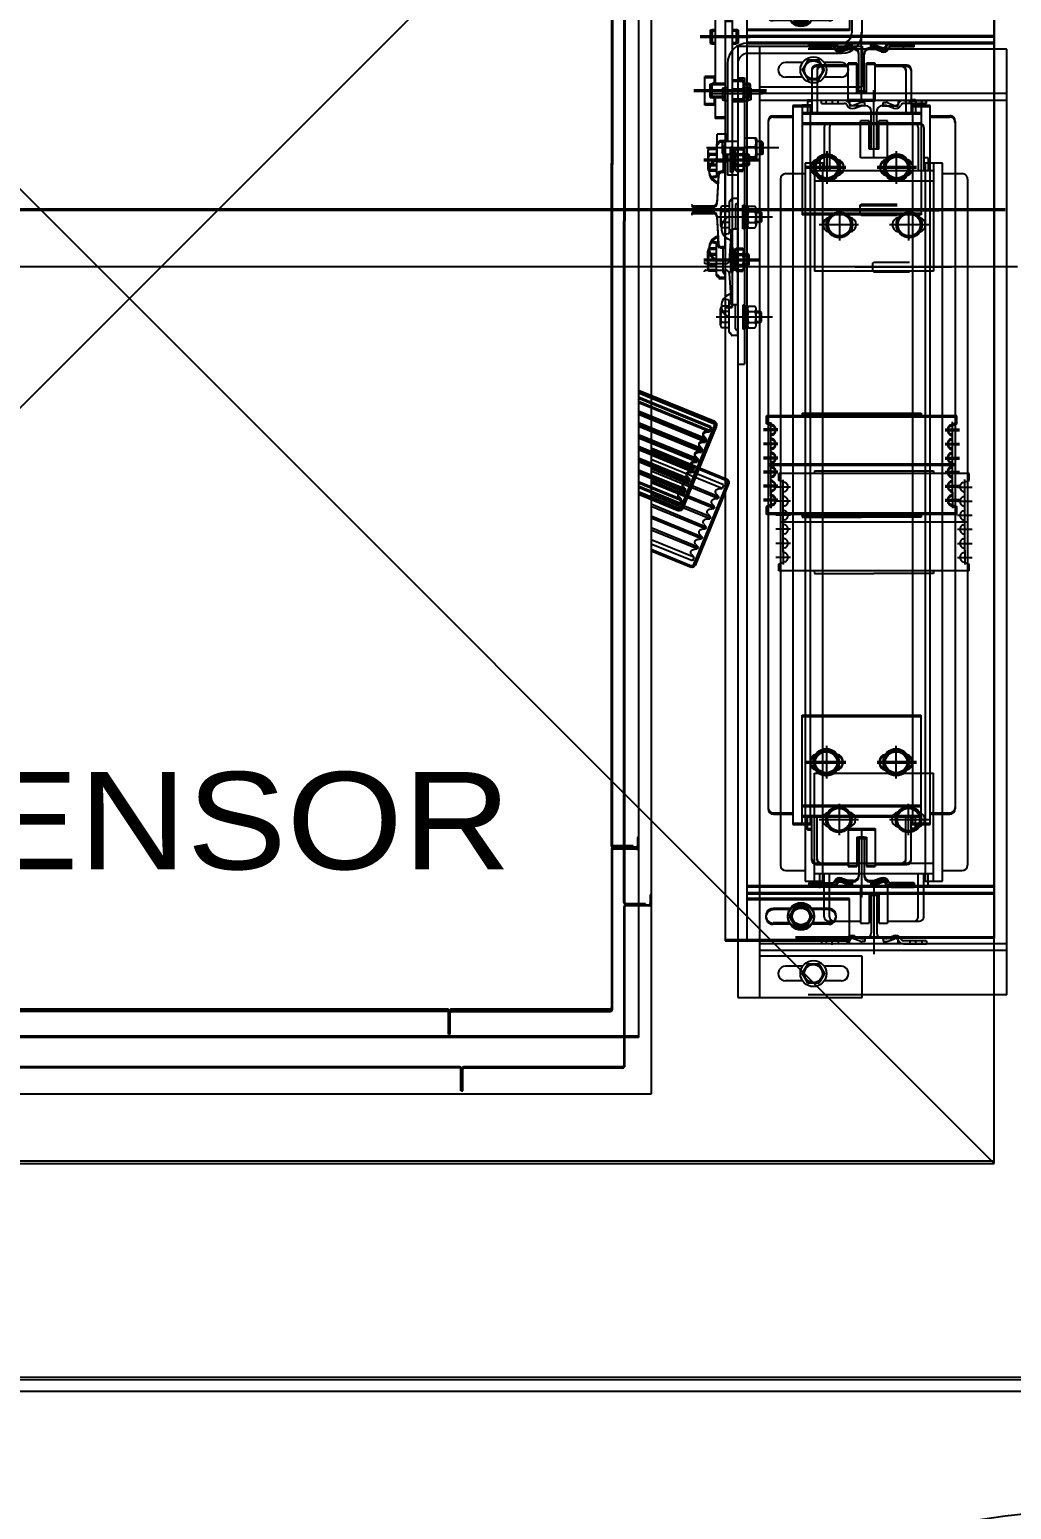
# Model space of a CAD drawing. Header units: metres. Extents: x 219 to 707, y -561 to -17.
# Drawn here: x 358.704 to 359.612, y -232.784 to -231.415 of the extents above; entities that cross this region are included whole.
import ezdxf

# ---------------------------------------------------------------- set-up
doc = ezdxf.new("R2010")
doc.units = ezdxf.units.M
doc.linetypes.add('HIDDEN', pattern=[0.375, 0.25, -0.125])
doc.linetypes.add('TRAZO_HUECO', pattern=[0.75, 0.5, -0.25])
for name, color, linetype in [('1', 1, 'Continuous'), ('A-Aberturas', 2, 'Continuous'), ('A-ASCENSORES', 1, 'Continuous'), ('A-Proyección', 1, 'HIDDEN'), ('A-Revoques', 1, 'Continuous'), ('A-Texto', 3, 'Continuous'), ('Dr Ejes en bloque', 4, 'Continuous'), ('DR SOLAPE PILARES', 7, 'Continuous')]:
    doc.layers.add(name, color=color, linetype=linetype)
doc.styles.add('1-50', font='arial.ttf', dxfattribs={"width": 1.1, "height": 0.075})

# ---------------------------------------------------------------- blocks, each defined once
blk = doc.blocks.new('ASCENSOR PT')
for p, q in [((0.339, 0.5825), (0.339, 1.8975)), ((0.339, 1.8975), (1.3251, 1.8975)), ((0.5131, 1.8945), (0.5131, 1.8743)), ((0.514, 1.8945), (0.5131, 1.8945)), ((0.514, 1.8743), (0.514, 1.8945)), ((0.514, 1.8743), (0.514, 1.8945)), ((0.514, 1.8945), (0.5149, 1.8945)), ((0.5149, 1.8945), (0.5149, 1.8743)), ((0.3631, 1.8713), (0.3631, 1.7243)), ((0.364, 1.7243), (0.364, 1.8713)), ((0.5122, 1.8734), (0.3653, 1.8734)), ((0.3653, 1.8725), (0.5122, 1.8725)), ((0.5158, 1.8734), (1.1483, 1.8734)), ((0.5158, 1.8725), (1.1483, 1.8725)), ((0.2588, 1.8082), (0.1438, 1.8082)), ((0.1438, 1.8082), (0.1438, 1.7701)), ((0.2388, 0.9282), (0.2388, 1.8082)), ((0.2588, 0.9282), (0.2588, 1.8082)), ((0.0098, 1.8058), (0.1938, 1.8058)), ((0.0098, 1.8058), (0.0098, 0.9312)), ((0.1631, 1.7928), (0.1788, 1.7928)), ((0.1988, 1.7928), (0.2146, 1.7928)), ((0.1328, 1.7585), (0.1328, 1.7681)), ((0.1438, 1.7701), (0.2388, 1.7701)), ((0.1631, 1.7793), (0.1788, 1.7793)), ((0.1988, 1.7793), (0.2146, 1.7793)), ((0.0098, 1.7649), (0.2388, 1.7649)), ((0.0098, 1.7585), (0.2388, 1.7585)), ((0.0842, 1.7558), (0.0842, 1.7585)), ((0.1054, 1.7585), (0.0842, 1.7585)), ((0.0842, 1.7558), (0.1054, 1.7558)), ((0.0887, 1.7558), (0.0887, 1.7585)), ((0.0942, 1.7594), (0.0942, 1.755)), ((0.0997, 1.7558), (0.0997, 1.7585)), ((0.1078, 1.7544), (0.1081, 1.7538)), ((0.1105, 1.7552), (0.1101, 1.7558)), ((0.1103, 1.7585), (0.1103, 1.7545)), ((0.1103, 1.7585), (0.1553, 1.7585)), ((0.1253, 1.7535), (0.1113, 1.7535)), ((0.12, 1.7562), (0.1138, 1.7539)), ((0.1148, 1.7514), (0.1209, 1.7536)), ((0.1242, 1.7565), (0.1219, 1.7565)), ((0.1219, 1.7538), (0.1242, 1.7538)), ((0.1242, 1.7538), (0.1242, 1.7565)), ((0.1328, 1.7065), (0.1328, 1.7642)), ((0.1403, 1.7535), (0.1543, 1.7535)), ((0.1414, 1.7538), (0.1414, 1.7565)), ((0.1414, 1.7565), (0.1438, 1.7565)), ((0.1438, 1.7538), (0.1414, 1.7538)), ((0.1509, 1.7514), (0.1447, 1.7536)), ((0.1457, 1.7562), (0.1518, 1.7539)), ((0.1551, 1.7552), (0.1555, 1.7558)), ((0.1553, 1.7585), (0.1553, 1.7545)), ((0.1579, 1.7544), (0.1575, 1.7538)), ((0.1603, 1.7585), (0.1814, 1.7585)), ((0.1814, 1.7558), (0.1603, 1.7558)), ((0.1659, 1.7558), (0.1659, 1.7585)), ((0.1714, 1.7594), (0.1714, 1.755)), ((0.1769, 1.7558), (0.1769, 1.7585)), ((0.1814, 1.7558), (0.1814, 1.7585)), ((0.1203, 1.7055), (0.1203, 1.7395)), ((0.1283, 1.7395), (0.1203, 1.7395)), ((0.1283, 1.7135), (0.1283, 1.7395)), ((0.1303, 1.7135), (0.1303, 1.7485)), ((0.1353, 1.7135), (0.1353, 1.7485)), ((0.1453, 1.7395), (0.1373, 1.7395)), ((0.1373, 1.7135), (0.1373, 1.7395)), ((0.1453, 1.7055), (0.1453, 1.7395)), ((0.0868, 1.7335), (0.0868, 1.6935)), ((0.1203, 1.7375), (0.0908, 1.7375)), ((0.0918, 1.7335), (0.0918, 1.6935)), ((0.1748, 1.7375), (0.1453, 1.7375)), ((0.1738, 1.7335), (0.1738, 1.6935)), ((0.1788, 1.7335), (0.1788, 1.6935)), ((0.1373, 1.7135), (0.1283, 1.7135)), ((0.1303, 1.7135), (0.1353, 1.7135)), ((0.339, 1.7216), (0.339, 1.7134)), ((0.339, 1.7134), (0.3399, 1.7134)), ((0.3399, 1.7134), (0.3399, 1.7216)), ((0.3408, 1.7234), (0.3622, 1.7234)), ((0.3622, 1.7225), (0.3408, 1.7225)), ((0.3622, 1.7225), (0.344, 1.7225)), ((0.344, 1.7225), (0.344, 1.7216)), ((0.344, 1.7216), (0.3622, 1.7216)), ((0.3631, 1.7207), (0.3631, 1.405)), ((0.364, 1.7207), (0.364, 1.405)), ((0.0693, 1.7005), (0.0693, 1.0366)), ((0.0853, 1.7005), (0.0693, 1.7005)), ((0.0778, 1.7005), (0.0778, 1.6006)), ((0.0868, 1.7005), (0.0778, 1.7005)), ((0.0828, 1.7055), (0.0828, 1.6935)), ((0.0828, 1.7055), (0.0868, 1.7055)), ((0.0853, 1.7005), (0.0853, 1.0366)), ((0.1453, 1.7055), (0.1203, 1.7055)), ((0.1283, 1.7055), (0.1203, 1.7055)), ((0.1828, 1.7055), (0.1788, 1.7055)), ((0.1878, 1.7005), (0.1788, 1.7005)), ((0.1963, 1.7005), (0.1803, 1.7005)), ((0.1803, 1.0366), (0.1803, 1.7005)), ((0.1828, 1.7055), (0.1828, 1.6935)), ((0.1878, 1.7005), (0.1878, 1.6006)), ((0.1963, 1.0366), (0.1963, 1.7005)), ((0.0463, 1.0512), (0.0463, 1.6859)), ((0.0693, 1.6909), (0.0513, 1.6909)), ((0.1878, 1.6935), (0.0778, 1.6935)), ((0.1878, 1.684), (0.0778, 1.684)), ((0.2143, 1.6909), (0.1963, 1.6909)), ((0.2193, 1.0512), (0.2193, 1.6859)), ((0.1008, 1.658), (0.1008, 1.6291)), ((0.1648, 1.658), (0.1648, 1.6291)), ((0.1184, 1.6436), (0.082, 1.6436)), ((0.0904, 1.6495), (0.1008, 1.6555)), ((0.0904, 1.6376), (0.0904, 1.6495)), ((0.1008, 1.6555), (0.1112, 1.6495)), ((0.1112, 1.6495), (0.1112, 1.6376)), ((0.1836, 1.6436), (0.1472, 1.6436)), ((0.1551, 1.6495), (0.1654, 1.6555)), ((0.1551, 1.6376), (0.1551, 1.6495)), ((0.1654, 1.6555), (0.1758, 1.6495)), ((0.1758, 1.6495), (0.1758, 1.6376)), ((0.1008, 1.6316), (0.0904, 1.6376)), ((0.1112, 1.6376), (0.1008, 1.6316)), ((0.1654, 1.6316), (0.1551, 1.6376)), ((0.1758, 1.6376), (0.1654, 1.6316)), ((0.1878, 1.6006), (0.0778, 1.6006)), ((0.0448, 1.4137), (0.2208, 1.4137)), ((0.0448, 1.4137), (0.0448, 1.4075)), ((0.0777, 1.4137), (0.0778, 1.4162)), ((0.0778, 1.4162), (0.1328, 1.4162)), ((0.1878, 1.4162), (0.1328, 1.4162)), ((0.188, 1.4137), (0.1878, 1.4162)), ((0.2208, 1.4137), (0.2208, 1.4075)), ((0.0556, 1.4012), (0.0421, 1.4012)), ((0.0504, 1.4054), (0.0448, 1.4075)), ((0.0488, 1.3944), (0.0488, 1.4079)), ((0.0504, 1.397), (0.0488, 1.3964)), ((0.0488, 1.3964), (0.0488, 1.393)), ((0.2101, 1.4012), (0.2236, 1.4012)), ((0.2153, 1.4054), (0.2208, 1.4075)), ((0.2153, 1.397), (0.2168, 1.3964)), ((0.2168, 1.3944), (0.2168, 1.4079)), ((0.2168, 1.3964), (0.2168, 1.393)), ((0.2993, 1.4011), (0.3007, 1.4045)), ((0.3016, 1.3983), (0.2993, 1.4011)), ((0.2993, 1.4011), (0.339, 1.3848)), ((0.3007, 1.4045), (0.339, 1.3888)), ((0.3631, 1.405), (0.3631, 1.09)), ((0.364, 1.405), (0.364, 1.09)), ((0.0556, 1.3882), (0.0421, 1.3882)), ((0.0488, 1.395), (0.0488, 1.3815)), ((0.0504, 1.3924), (0.0488, 1.393)), ((0.0504, 1.384), (0.0488, 1.3834)), ((0.0488, 1.3834), (0.0488, 1.38)), ((0.2101, 1.3882), (0.2236, 1.3882)), ((0.2153, 1.3924), (0.2168, 1.393)), ((0.2153, 1.384), (0.2168, 1.3834)), ((0.2168, 1.395), (0.2168, 1.3815)), ((0.2168, 1.3834), (0.2168, 1.38)), ((0.2917, 1.3824), (0.2924, 1.3841)), ((0.294, 1.3796), (0.2917, 1.3824)), ((0.2917, 1.3824), (0.339, 1.363)), ((0.2959, 1.3845), (0.2924, 1.3841)), ((0.2924, 1.3841), (0.339, 1.365)), ((0.2955, 1.3917), (0.2962, 1.3934)), ((0.2978, 1.389), (0.2955, 1.3917)), ((0.2955, 1.3917), (0.339, 1.3739)), ((0.2998, 1.3938), (0.2962, 1.3934)), ((0.2962, 1.3934), (0.339, 1.3759)), ((0.0556, 1.3752), (0.0421, 1.3752)), ((0.0488, 1.382), (0.0488, 1.3685)), ((0.0504, 1.3794), (0.0488, 1.38)), ((0.0504, 1.3794), (0.0488, 1.38)), ((0.0504, 1.371), (0.0488, 1.3704)), ((0.0488, 1.3704), (0.0488, 1.367)), ((0.0488, 1.369), (0.0488, 1.3555)), ((0.2101, 1.3752), (0.2236, 1.3752)), ((0.2153, 1.3794), (0.2168, 1.38)), ((0.2153, 1.3794), (0.2168, 1.38)), ((0.2153, 1.371), (0.2168, 1.3704)), ((0.2168, 1.382), (0.2168, 1.3685)), ((0.2168, 1.3704), (0.2168, 1.367)), ((0.2168, 1.369), (0.2168, 1.3555)), ((0.2879, 1.3731), (0.2886, 1.3748)), ((0.2901, 1.3703), (0.2879, 1.3731)), ((0.2879, 1.3731), (0.339, 1.3521)), ((0.2921, 1.3752), (0.2886, 1.3748)), ((0.2886, 1.3748), (0.339, 1.3541)), ((0.0556, 1.3622), (0.0421, 1.3622)), ((0.0463, 1.3685), (0.2193, 1.3685)), ((0.0504, 1.3664), (0.0488, 1.367)), ((0.0504, 1.3664), (0.0488, 1.367)), ((0.0504, 1.358), (0.0488, 1.3574)), ((0.0488, 1.3574), (0.0488, 1.354)), ((0.0488, 1.356), (0.0488, 1.3425)), ((0.2101, 1.3622), (0.2236, 1.3622)), ((0.2153, 1.3664), (0.2168, 1.367)), ((0.2153, 1.3664), (0.2168, 1.367)), ((0.2153, 1.358), (0.2168, 1.3574)), ((0.2168, 1.3574), (0.2168, 1.354)), ((0.2168, 1.356), (0.2168, 1.3425)), ((0.2802, 1.3544), (0.2809, 1.3561)), ((0.2845, 1.3565), (0.2809, 1.3561)), ((0.2809, 1.3561), (0.339, 1.3323)), ((0.284, 1.3637), (0.2847, 1.3654)), ((0.2863, 1.361), (0.284, 1.3637)), ((0.284, 1.3637), (0.339, 1.3412)), ((0.2883, 1.3658), (0.2847, 1.3654)), ((0.2847, 1.3654), (0.339, 1.3432)), ((0.0556, 1.3492), (0.0421, 1.3492)), ((0.0504, 1.3534), (0.0488, 1.354)), ((0.0504, 1.3534), (0.0488, 1.354)), ((0.0504, 1.345), (0.0488, 1.3444)), ((0.0488, 1.3444), (0.0488, 1.341)), ((0.0488, 1.3427), (0.0488, 1.3292)), ((0.2101, 1.3492), (0.2236, 1.3492)), ((0.2153, 1.3534), (0.2168, 1.354)), ((0.2153, 1.3534), (0.2168, 1.354)), ((0.2153, 1.345), (0.2168, 1.3444)), ((0.2168, 1.3444), (0.2168, 1.341)), ((0.2168, 1.343), (0.2168, 1.3295)), ((0.2764, 1.3451), (0.2771, 1.3468)), ((0.2764, 1.3451), (0.339, 1.3194)), ((0.2786, 1.3423), (0.2764, 1.3451)), ((0.2806, 1.3471), (0.2771, 1.3468)), ((0.2771, 1.3468), (0.339, 1.3214)), ((0.2802, 1.3544), (0.339, 1.3303)), ((0.2825, 1.3516), (0.2802, 1.3544)), ((0.0556, 1.3362), (0.0421, 1.3362)), ((0.0504, 1.332), (0.0448, 1.33)), ((0.0448, 1.33), (0.0448, 1.3237)), ((0.0504, 1.3404), (0.0488, 1.341)), ((0.2101, 1.3362), (0.2236, 1.3362)), ((0.2153, 1.3404), (0.2168, 1.341)), ((0.2153, 1.332), (0.2208, 1.33)), ((0.2208, 1.33), (0.2208, 1.3237)), ((0.2719, 1.334), (0.2733, 1.3374)), ((0.2719, 1.334), (0.339, 1.3065)), ((0.2768, 1.3378), (0.2733, 1.3374)), ((0.2733, 1.3374), (0.339, 1.3105)), ((0.0448, 1.3237), (0.2208, 1.3237)), ((0.0778, 1.3212), (0.0777, 1.3237)), ((0.1878, 1.3212), (0.0778, 1.3212)), ((0.1878, 1.3212), (0.188, 1.3237)), ((0.2525, 0.9575), (0.2525, 1.2225)), ((0.2588, 1.2225), (0.2525, 1.2225)), ((0.2588, 0.9575), (0.2588, 1.2225)), ((0.2588, 1.1948), (0.2588, 1.1916)), ((0.2596, 1.1908), (0.2598, 1.1908)), ((0.2598, 1.1958), (0.2638, 1.1958)), ((0.2668, 1.1928), (0.2668, 1.1641)), ((0.2786, 1.1788), (0.2267, 1.1788)), ((0.2377, 1.1838), (0.2368, 1.1829)), ((0.2368, 1.1829), (0.2368, 1.1747)), ((0.2417, 1.1829), (0.2368, 1.1829)), ((0.2377, 1.1838), (0.2377, 1.1738)), ((0.2417, 1.1838), (0.2377, 1.1838)), ((0.2417, 1.1863), (0.2417, 1.1713)), ((0.2487, 1.1888), (0.2427, 1.1888)), ((0.2487, 1.1838), (0.2427, 1.1838)), ((0.2497, 1.1876), (0.2497, 1.17)), ((0.2519, 1.1876), (0.2497, 1.1876)), ((0.2497, 1.1713), (0.2497, 1.1863)), ((0.2519, 1.1798), (0.2497, 1.1808)), ((0.2519, 1.1788), (0.2497, 1.1798)), ((0.2519, 1.1898), (0.2519, 1.1678)), ((0.2541, 1.1898), (0.2519, 1.1898)), ((0.2519, 1.17), (0.2519, 1.1876)), ((0.2541, 1.1678), (0.2541, 1.1898)), ((0.2608, 1.1898), (0.2608, 1.1686)), ((0.2668, 1.1888), (0.2738, 1.1888)), ((0.2668, 1.1888), (0.2668, 1.1688)), ((0.2668, 1.1838), (0.2738, 1.1838)), ((0.2748, 1.1863), (0.2748, 1.1713)), ((0.2417, 1.1747), (0.2368, 1.1747)), ((0.2368, 1.1747), (0.2377, 1.1738)), ((0.2377, 1.1738), (0.2417, 1.1738)), ((0.2487, 1.1738), (0.2427, 1.1738)), ((0.2487, 1.1688), (0.2427, 1.1688)), ((0.2497, 1.17), (0.2519, 1.17)), ((0.2519, 1.1678), (0.2541, 1.1678)), ((0.2588, 1.1675), (0.2588, 1.0975)), ((0.2588, 1.1675), (0.262, 1.1675)), ((0.2616, 1.1676), (0.2645, 1.167)), ((0.2667, 1.1384), (0.265, 1.1647)), ((0.2653, 1.166), (0.2653, 1.1589)), ((0.2668, 1.1738), (0.2738, 1.1738)), ((0.2668, 1.1688), (0.2738, 1.1688)), ((0.2676, 1.1631), (0.272, 1.1623)), ((0.0778, 1.1365), (0.1878, 1.1365)), ((0.0778, 1.0365), (0.0778, 1.1365)), ((0.133, 1.137), (0.1, 1.137)), ((0.134, 1.136), (0.133, 1.137)), ((0.134, 1.136), (0.134, 1.129)), ((0.1878, 1.0365), (0.1878, 1.1365)), ((0.2898, 1.137), (0.2898, 1.137)), ((0.1502, 1.1325), (0.0611, 1.1325)), ((0.133, 1.128), (0.1, 1.128)), ((0.134, 1.129), (0.133, 1.128)), ((0.265, 1.1004), (0.2667, 1.1267)), ((0.2883, 1.1355), (0.2696, 1.1355)), ((0.2883, 1.1295), (0.2696, 1.1295)), ((0.2898, 1.128), (0.2898, 1.128)), ((0.0898, 1.0995), (0.1002, 1.1055)), ((0.0898, 1.0876), (0.0898, 1.0995)), ((0.1002, 1.1055), (0.1106, 1.0995)), ((0.1008, 1.0791), (0.1008, 1.108)), ((0.1106, 1.0995), (0.1106, 1.0876)), ((0.1544, 1.0995), (0.1648, 1.1055)), ((0.1544, 1.0876), (0.1544, 1.0995)), ((0.1648, 1.0791), (0.1648, 1.108)), ((0.1648, 1.1055), (0.1752, 1.0995)), ((0.1752, 1.0995), (0.1752, 1.0876)), ((0.2487, 1.0963), (0.2427, 1.0963)), ((0.2497, 1.0775), (0.2497, 1.0951)), ((0.2497, 1.0951), (0.2519, 1.0951)), ((0.2519, 1.0753), (0.2519, 1.0973)), ((0.2519, 1.0973), (0.2541, 1.0973)), ((0.2519, 1.0951), (0.2519, 1.0775)), ((0.2541, 1.0973), (0.2541, 1.0753)), ((0.2588, 1.0975), (0.262, 1.0975)), ((0.2608, 1.0753), (0.2608, 1.0965)), ((0.2616, 1.0975), (0.2645, 1.0981)), ((0.2653, 1.0991), (0.2653, 1.1062)), ((0.2668, 1.0723), (0.2668, 1.101)), ((0.2668, 1.0763), (0.2668, 1.0963)), ((0.2668, 1.0963), (0.2738, 1.0963)), ((0.2676, 1.102), (0.272, 1.1028)), ((0.082, 1.0935), (0.1184, 1.0935)), ((0.1002, 1.0816), (0.0898, 1.0876)), ((0.1106, 1.0876), (0.1002, 1.0816)), ((0.1472, 1.0935), (0.1836, 1.0935)), ((0.1648, 1.0816), (0.1544, 1.0876)), ((0.1752, 1.0876), (0.1648, 1.0816)), ((0.2786, 1.0863), (0.2267, 1.0863)), ((0.2368, 1.0904), (0.2377, 1.0913)), ((0.2368, 1.0822), (0.2368, 1.0904)), ((0.2417, 1.0904), (0.2368, 1.0904)), ((0.2417, 1.0822), (0.2368, 1.0822)), ((0.2377, 1.0813), (0.2368, 1.0822)), ((0.2377, 1.0813), (0.2377, 1.0913)), ((0.2377, 1.0913), (0.2417, 1.0913)), ((0.2417, 1.0813), (0.2377, 1.0813)), ((0.2417, 1.0788), (0.2417, 1.0938)), ((0.2487, 1.0913), (0.2427, 1.0913)), ((0.2487, 1.0813), (0.2427, 1.0813)), ((0.2497, 1.0938), (0.2497, 1.0788)), ((0.2519, 1.0863), (0.2497, 1.0853)), ((0.2519, 1.0853), (0.2497, 1.0843)), ((0.2668, 1.0913), (0.2738, 1.0913)), ((0.2668, 1.0813), (0.2738, 1.0813)), ((0.2748, 1.0788), (0.2748, 1.0938)), ((0.3631, 0.7743), (0.3631, 1.09)), ((0.364, 0.7743), (0.364, 1.09)), ((0.2487, 1.0763), (0.2427, 1.0763)), ((0.2519, 1.0775), (0.2497, 1.0775)), ((0.2541, 1.0753), (0.2519, 1.0753)), ((0.2588, 1.0703), (0.2588, 1.0735)), ((0.2596, 1.0743), (0.2598, 1.0743)), ((0.2598, 1.0693), (0.2638, 1.0693)), ((0.2668, 1.0763), (0.2738, 1.0763)), ((0.0693, 1.0462), (0.0513, 1.0462)), ((0.0778, 1.0531), (0.1878, 1.0531)), ((0.0778, 1.0435), (0.1878, 1.0435)), ((0.0828, 1.0315), (0.0828, 1.0435)), ((0.0868, 1.0035), (0.0868, 1.0435)), ((0.0918, 1.0035), (0.0918, 1.0435)), ((0.1738, 1.0035), (0.1738, 1.0435)), ((0.1788, 1.0035), (0.1788, 1.0435)), ((0.1828, 1.0315), (0.1828, 1.0435)), ((0.2143, 1.0462), (0.1963, 1.0462)), ((0.2588, 0.9445), (0.2588, 1.0475)), ((0.2588, 1.0475), (0.2683, 1.0475)), ((0.2683, 1.0285), (0.2683, 1.0475)), ((0.0693, 1.0366), (0.0853, 1.0366)), ((0.0778, 1.0365), (0.0868, 1.0365)), ((0.0828, 1.0315), (0.0868, 1.0315)), ((0.1203, 1.0315), (0.1453, 1.0315)), ((0.1203, 1.0315), (0.1203, 0.9975)), ((0.1328, 1.0306), (0.1328, 0.9729)), ((0.1373, 1.0315), (0.1453, 1.0315)), ((0.1453, 1.0315), (0.1453, 0.9975)), ((0.1788, 1.0365), (0.1878, 1.0365)), ((0.1828, 1.0315), (0.1788, 1.0315)), ((0.1803, 1.0366), (0.1963, 1.0366)), ((0.2354, 1.0275), (0.2365, 1.0285)), ((0.2354, 1.0275), (0.2354, 1.0176)), ((0.2365, 1.0285), (0.2365, 1.0165)), ((0.2365, 1.0285), (0.2414, 1.0285)), ((0.2414, 1.0308), (0.2419, 1.0316)), ((0.2414, 1.0142), (0.2414, 1.0308)), ((0.2426, 1.032), (0.2522, 1.032)), ((0.2426, 1.031), (0.2522, 1.031)), ((0.2588, 1.0285), (0.2708, 1.0285)), ((0.2688, 1.0352), (0.2688, 1.0285)), ((0.2688, 1.0352), (0.2778, 1.0352)), ((0.2708, 1.0285), (0.2708, 1.0165)), ((0.2728, 1.028), (0.2708, 1.0285)), ((0.2728, 1.028), (0.2728, 1.0278)), ((0.2728, 1.0272), (0.2728, 1.0278)), ((0.2728, 1.0272), (0.2728, 1.0171)), ((0.2778, 1.0352), (0.2778, 1.0098)), ((0.1283, 1.0235), (0.1283, 0.9975)), ((0.1283, 1.0235), (0.1373, 1.0235)), ((0.1303, 1.0235), (0.1353, 1.0235)), ((0.1303, 1.0235), (0.1303, 0.9885)), ((0.1353, 1.0235), (0.1353, 0.9885)), ((0.1373, 1.0235), (0.1373, 0.9975)), ((0.2208, 1.0225), (0.2878, 1.0225)), ((0.2354, 1.0176), (0.2365, 1.0165)), ((0.2365, 1.0165), (0.2414, 1.0165)), ((0.2414, 1.0142), (0.2419, 1.0135)), ((0.2426, 1.0216), (0.2525, 1.0216)), ((0.2522, 1.0131), (0.2426, 1.0131)), ((0.2588, 1.0165), (0.2708, 1.0165)), ((0.2683, 0.9445), (0.2683, 1.0165)), ((0.2688, 1.0165), (0.2688, 1.0098)), ((0.2728, 1.0171), (0.2708, 1.0165)), ((0.0908, 0.9995), (0.1203, 0.9995)), ((0.1453, 0.9995), (0.1748, 0.9995)), ((0.2688, 1.0098), (0.2778, 1.0098)), ((0.1148, 0.9857), (0.1209, 0.9835)), ((0.1203, 0.9975), (0.1283, 0.9975)), ((0.1373, 0.9975), (0.1453, 0.9975)), ((0.1509, 0.9857), (0.1447, 0.9835)), ((0.0098, 0.9785), (0.2388, 0.9785)), ((0.0098, 0.9722), (0.2388, 0.9722)), ((0.0842, 0.9813), (0.1054, 0.9813)), ((0.0842, 0.9813), (0.0842, 0.9785)), ((0.1054, 0.9785), (0.0842, 0.9785)), ((0.0887, 0.9813), (0.0887, 0.9785)), ((0.0942, 0.9777), (0.0942, 0.9821)), ((0.0997, 0.9813), (0.0997, 0.9785)), ((0.1078, 0.9827), (0.1081, 0.9833)), ((0.1105, 0.9819), (0.1101, 0.9813)), ((0.1103, 0.9785), (0.1103, 0.9825)), ((0.1103, 0.9785), (0.1553, 0.9785)), ((0.1253, 0.9835), (0.1113, 0.9835)), ((0.12, 0.9809), (0.1138, 0.9832)), ((0.1219, 0.9833), (0.1242, 0.9833)), ((0.1242, 0.9805), (0.1219, 0.9805)), ((0.1242, 0.9833), (0.1242, 0.9805)), ((0.1328, 0.9785), (0.1328, 0.969)), ((0.1403, 0.9835), (0.1543, 0.9835)), ((0.1414, 0.9833), (0.1414, 0.9805)), ((0.1438, 0.9833), (0.1414, 0.9833)), ((0.1414, 0.9805), (0.1438, 0.9805)), ((0.1457, 0.9809), (0.1518, 0.9832)), ((0.1551, 0.9819), (0.1555, 0.9813)), ((0.1553, 0.9785), (0.1553, 0.9825)), ((0.1579, 0.9827), (0.1575, 0.9833)), ((0.1814, 0.9813), (0.1603, 0.9813)), ((0.1603, 0.9785), (0.1814, 0.9785)), ((0.1659, 0.9813), (0.1659, 0.9785)), ((0.1714, 0.9777), (0.1714, 0.9821)), ((0.1769, 0.9813), (0.1769, 0.9785)), ((0.1814, 0.9813), (0.1814, 0.9785)), ((0.2358, 0.9725), (0.2821, 0.9725)), ((0.2468, 0.978), (0.2488, 0.9785)), ((0.2468, 0.9671), (0.2468, 0.978)), ((0.2488, 0.9665), (0.2488, 0.9785)), ((0.2525, 0.9785), (0.2488, 0.9785)), ((0.2708, 0.9785), (0.2683, 0.9785)), ((0.2708, 0.9665), (0.2708, 0.9785)), ((0.2728, 0.978), (0.2708, 0.9785)), ((0.2728, 0.9671), (0.2728, 0.978)), ((0.1438, 0.9282), (0.1438, 0.9663)), ((0.1438, 0.9663), (0.2388, 0.9663)), ((0.2468, 0.9671), (0.2488, 0.9665)), ((0.2525, 0.9665), (0.2488, 0.9665)), ((0.2708, 0.9665), (0.2683, 0.9665)), ((0.2728, 0.9671), (0.2708, 0.9665)), ((0.1631, 0.957), (0.1788, 0.957)), ((0.1988, 0.957), (0.2146, 0.957)), ((0.2588, 0.9575), (0.2525, 0.9575)), ((0.0098, 0.9312), (0.1938, 0.9312)), ((0.1628, 0.935), (0.2493, 0.935)), ((0.1631, 0.9435), (0.1788, 0.9435)), ((0.1988, 0.9435), (0.2146, 0.9435)), ((0.2588, 0.9282), (0.1438, 0.9282)), ((0.2493, 0.9255), (0.1628, 0.9255)), ((0.1438, 0.916), (0.1438, 0.9)), ((0.1533, 0.8998), (0.1533, 0.916))]:
    blk.add_line(p, q)
at = {"ltscale": 10}
for p, q in [((0.339, 1.3951), (0.3019, 1.4103)), ((0.2671, 1.3326), (0.2983, 1.4088)), ((0.2996, 1.4083), (0.2684, 1.3321)), ((0.339, 1.3936), (0.3014, 1.409)), ((0.2686, 1.329), (0.339, 1.3002)), ((0.2692, 1.3303), (0.339, 1.3017))]:
    blk.add_line(p, q, dxfattribs=at)
for centre, radius, start, end in [((0.1054, 1.753), 0.0055, 30, 90), ((0.1054, 1.753), 0.00275, 30, 90), ((0.1129, 1.7565), 0.0055, 210, 290.2339), ((0.1113, 1.7545), 0.001, 180, 270), ((0.1129, 1.7565), 0.00275, 210, 290.2339), ((0.1219, 1.751), 0.0055, 90, 110.2339), ((0.1219, 1.751), 0.00275, 90, 110.2339), ((0.1253, 1.7485), 0.005, 0, 90), ((0.1403, 1.7485), 0.005, 90, 180), ((0.1438, 1.751), 0.0055, 69.7661, 90), ((0.1438, 1.751), 0.00275, 69.7661, 90), ((0.1528, 1.7565), 0.0055, 249.7661, 330), ((0.1528, 1.7565), 0.00275, 249.7661, 330), ((0.1543, 1.7545), 0.001, 270, 0), ((0.1603, 1.753), 0.0055, 90, 150), ((0.1603, 1.753), 0.00275, 90, 150), ((0.1129, 0.9806), 0.0055, 69.7661, 150), ((0.1253, 0.9885), 0.005, 270, 0), ((0.1403, 0.9885), 0.005, 180, 270), ((0.1528, 0.9806), 0.0055, 30, 110.2339), ((0.1054, 0.984), 0.00275, 270, 330), ((0.1054, 0.984), 0.0055, 270, 330), ((0.1113, 0.9825), 0.001, 90, 180), ((0.1129, 0.9806), 0.00275, 69.7661, 150), ((0.1219, 0.986), 0.0055, 249.7661, 270), ((0.1219, 0.986), 0.00275, 249.7661, 270), ((0.1438, 0.986), 0.00275, 270, 290.2339), ((0.1438, 0.986), 0.0055, 270, 290.2339), ((0.1528, 0.9806), 0.00275, 30, 110.2339), ((0.1543, 0.9825), 0.001, 0, 90), ((0.1603, 0.984), 0.0055, 210, 270), ((0.1603, 0.984), 0.00275, 210, 270)]:
    blk.add_arc(centre, radius, start, end)
for centre, major_axis, start_param, end_param in [((0.3653, 1.8713), (0.00153, 0.00153), 0.785398, 2.356194), ((0.3653, 1.8713), (-0.000898, 0.000898), -0.785398, 0.785398), ((0.5122, 1.8743), (0.00127, 0.00127), 3.926991, 5.497787), ((0.5122, 1.8743), (0.000636, 0.000636), 3.926991, 5.497787), ((0.5158, 1.8743), (-0.00127, 0.00127), 0.785398, 2.356194), ((0.5158, 1.8743), (-0.000636, 0.000636), 0.785398, 2.356194), ((0.1888, 1.7861), (0.00853, 0.00853), 5.497787, 11.780972), ((0.1888, 1.7861), (-0.00587, 0.00587), 3.926991, 10.210176), ((0.1631, 1.7861), (0.00477, 0.00477), 0.785398, 3.926991), ((0.2146, 1.7861), (-0.00477, 0.00477), 2.356194, 5.497787), ((0.0908, 1.7335), (-0.00283, 0.00283), -0.785398, 0.785398), ((0.0958, 1.7335), (-0.00283, 0.00283), -0.785398, 0.785398), ((0.1698, 1.7335), (0.00283, 0.00283), 5.497787, 7.068583), ((0.1748, 1.7335), (0.00283, 0.00283), 5.497787, 7.068583), ((0.1748, 1.7335), (0.00283, 0.00283), 5.497787, 7.068583), ((0.3408, 1.7216), (-0.00127, 0.00127), -0.785398, 0.785398), ((0.3408, 1.7216), (-0.000636, 0.000636), -0.785398, 0.785398), ((0.3622, 1.7243), (-0.00127, 0.00127), 2.356194, 3.926991), ((0.3622, 1.7243), (-0.000636, 0.000636), 2.356194, 3.926991), ((0.3622, 1.7207), (-0.00127, 0.00127), 3.926991, 5.497787), ((0.3622, 1.7207), (0.000636, 0.000636), 5.497787, 7.068583), ((0.0513, 1.6859), (-0.00354, 0.00354), -0.785398, 0.785398), ((0.2143, 1.6859), (0.00354, 0.00354), 5.497787, 7.068583), ((0.0926, 1.6436), (-0.00477, 0.00477), -0.512351, 2.083147), ((0.1008, 1.6436), (-0.00848, 0.00848), -0.785398, 5.497787), ((0.1008, 1.6436), (0.00734, 0.00734), 0.785398, 7.068583), ((0.1097, 1.6436), (0.00477, 0.00477), 4.084118, 6.911456), ((0.1566, 1.6436), (0.00477, 0.00477), 0.951413, 3.760976), ((0.1654, 1.6436), (-0.00848, 0.00848), -0.785398, 5.497787), ((0.1654, 1.6436), (-0.00734, 0.00734), -0.785398, 5.497787), ((0.1737, 1.6436), (-0.00477, 0.00477), 2.619386, 5.234596), ((0.0488, 1.4012), (0.00318, 0.00318), 4.275186, 6.720388), ((0.2168, 1.4012), (0.00318, 0.00318), 1.133594, 3.578795), ((0.0488, 1.3882), (0.00318, 0.00318), 4.275186, 6.720388), ((0.2168, 1.3882), (-0.00318, 0.00318), -0.437203, 2.007999), ((0.0488, 1.3752), (0.00318, 0.00318), 4.275186, 6.720388), ((0.2168, 1.3752), (-0.00318, 0.00318), -0.437203, 2.007999), ((0.0488, 1.3622), (-0.00318, 0.00318), 2.70439, 5.149592), ((0.2168, 1.3622), (0.00318, 0.00318), 1.133594, 3.578795), ((0.0488, 1.3492), (0.00318, 0.00318), 4.275186, 6.720388), ((0.2168, 1.3492), (-0.00318, 0.00318), -0.437203, 2.007999), ((0.0488, 1.3362), (-0.00318, 0.00318), 2.70439, 5.149592), ((0.2168, 1.3362), (0.00318, 0.00318), 1.133594, 3.578795), ((0.2598, 1.1948), (0.000707, 0.000707), 0.785398, 2.356194), ((0.2596, 1.1916), (0.000566, 0.000566), 2.356194, 3.926991), ((0.2598, 1.1898), (0.000707, 0.000707), 5.497787, 7.068583), ((0.2638, 1.1948), (-0.000707, 0.000707), 3.926991, 5.497787), ((0.2658, 1.1948), (-0.000707, 0.000707), 0.785398, 2.356194), ((0.2658, 1.1928), (-0.000707, 0.000707), 3.926991, 5.497787), ((0.2453, 1.1863), (-0.00256, 0.00256), 0.024385, 1.546411), ((0.2547, 1.1788), (0.00919, 0.00919), 1.961403, 2.750986), ((0.246, 1.1863), (-0.00256, 0.00256), 3.165978, 4.688004), ((0.2367, 1.1788), (-0.00919, 0.00919), 3.5322, 4.321782), ((0.2678, 1.1796), (-0.000707, 0.000707), 0.785398, 2.1349), ((0.2625, 1.1685), (0.00803, 0.00803), 5.523076, 6.60202), ((0.2712, 1.1863), (-0.00256, 0.00256), 3.165978, 4.688004), ((0.2618, 1.1788), (-0.00919, 0.00919), 3.5322, 4.321782), ((0.2453, 1.1713), (-0.00256, 0.00256), 0.024385, 1.546411), ((0.246, 1.1713), (-0.00256, 0.00256), 3.165978, 4.688004), ((0.2618, 1.1686), (-0.000707, 0.000707), 0.785398, 2.137526), ((0.262, 1.1645), (-0.00212, 0.00212), 3.98941, 5.497787), ((0.2643, 1.166), (0.000707, 0.000707), 5.497787, 6.849915), ((0.2625, 1.1685), (-0.00803, 0.00803), 2.710141, 3.952279), ((0.2678, 1.1641), (-0.000707, 0.000707), 0.785398, 2.173395), ((0.2712, 1.1713), (-0.00256, 0.00256), 3.165978, 4.688004), ((0.2663, 1.1589), (-0.000707, 0.000707), 0.785398, 2.464872), ((0.2696, 1.1385), (0.00212, 0.00212), 2.418613, 3.926991), ((0.2883, 1.137), (-0.00106, 0.00106), 2.356194, 3.926991), ((0.2696, 1.1265), (-0.00212, 0.00212), -0.785398, 0.722979), ((0.2883, 1.128), (0.00106, 0.00106), 5.497787, 7.068583), ((0.0919, 1.0935), (-0.00477, 0.00477), -0.522207, 2.093003), ((0.1002, 1.0935), (-0.00848, 0.00848), 2.35619449019234, 8.639379797371927), ((0.1002, 1.0935), (0.00734, 0.00734), 3.926991, 10.210176), ((0.1091, 1.0935), (0.00477, 0.00477), 4.093006, 6.902569), ((0.1559, 1.0935), (0.00477, 0.00477), 0.942526, 3.769863), ((0.1648, 1.0935), (-0.00848, 0.00848), 2.35619449019234, 8.639379797371927), ((0.1648, 1.0935), (0.00734, 0.00734), 3.926991, 10.210176), ((0.1731, 1.0935), (-0.00477, 0.00477), 2.629242, 5.22474), ((0.2453, 1.0938), (0.00256, 0.00256), 1.595182, 3.117207), ((0.246, 1.0938), (-0.00256, 0.00256), 3.165978, 4.688004), ((0.2618, 1.0965), (0.000707, 0.000707), 1.004067, 2.356194), ((0.262, 1.1005), (0.00212, 0.00212), 3.926991, 5.435368), ((0.2643, 1.0991), (-0.000707, 0.000707), 2.574863, 3.926991), ((0.2663, 1.1062), (0.000707, 0.000707), 0.676721, 2.356194), ((0.2625, 1.0966), (0.00803, 0.00803), 5.472498, 6.714637), ((0.2678, 1.101), (0.000707, 0.000707), 0.968197, 2.356194), ((0.2625, 1.0966), (-0.00803, 0.00803), 2.822758, 3.901702), ((0.2712, 1.0938), (0.00256, 0.00256), 4.736774, 6.2588), ((0.2547, 1.0863), (-0.00919, 0.00919), 0.390607, 1.180189), ((0.2453, 1.0788), (0.00256, 0.00256), 1.595182, 3.117207), ((0.2367, 1.0863), (0.00919, 0.00919), 5.102996, 5.892578), ((0.246, 1.0788), (-0.00256, 0.00256), 3.165978, 4.688004), ((0.2678, 1.0855), (0.000707, 0.000707), 1.006692, 2.356194), ((0.2618, 1.0863), (0.00919, 0.00919), 5.102996, 5.892578), ((0.2712, 1.0788), (0.00256, 0.00256), 4.736774, 6.2588), ((0.2596, 1.0735), (-0.000566, 0.000566), -0.785398, 0.785398), ((0.2598, 1.0703), (0.000707, 0.000707), 2.356194, 3.926991), ((0.2598, 1.0753), (0.000707, 0.000707), 3.926991, 5.497787), ((0.2638, 1.0703), (-0.000707, 0.000707), 2.356194, 3.926991), ((0.2658, 1.0703), (0.000707, 0.000707), 0.785398, 2.356194), ((0.2658, 1.0723), (-0.000707, 0.000707), 2.356194, 3.926991), ((0.0513, 1.0512), (0.00354, 0.00354), 2.356194, 3.926991), ((0.2143, 1.0512), (0.00354, 0.00354), 3.926991, 5.497787), ((0.0908, 1.0035), (-0.00283, 0.00283), 0.785398, 2.356194), ((0.0908, 1.0035), (-0.00283, 0.00283), 0.785398, 2.356194), ((0.0958, 1.0035), (-0.00283, 0.00283), 0.785398, 2.356194), ((0.1698, 1.0035), (0.00283, 0.00283), 3.926991, 5.497787), ((0.1748, 1.0035), (0.00283, 0.00283), 3.926991, 5.497787), ((0.1888, 0.9503), (0.00853, 0.00853), 5.497787, 11.780972), ((0.1888, 0.9503), (-0.00587, 0.00587), 3.926991, 10.210176), ((0.1631, 0.9503), (0.00477, 0.00477), 0.785398, 3.926991), ((0.2146, 0.9503), (-0.00477, 0.00477), 2.356194, 5.497787), ((0.2493, 0.9445), (0.0134, 0.0134), 3.926991, 5.497787), ((0.2493, 0.9445), (-0.00672, 0.00672), 2.356194, 3.926991), ((0.1628, 0.916), (0.0134, 0.0134), 0.785398, 2.356194), ((0.1628, 0.916), (-0.00672, 0.00672), -0.785398, 0.785398)]:
    blk.add_ellipse(centre, major_axis=major_axis, ratio=1, start_param=start_param, end_param=end_param)
at = {"ltscale": 10, "extrusion": (0, 0, -1)}
for centre, major_axis, start_param, end_param in [((0.3009, 1.4077), (0.00195, 0.00195), 4.315846, 5.886643), ((0.3009, 1.4077), (-0.000973, 0.000973), 5.886643, 7.457439), ((0.2697, 1.3316), (-0.00195, 0.00195), 4.315846, 5.886643), ((0.2697, 1.3316), (-0.000973, 0.000973), 4.315846, 5.886643)]:
    blk.add_ellipse(centre, major_axis=major_axis, ratio=1, start_param=start_param, end_param=end_param, dxfattribs=at)
at = {"extrusion": (0, 0, -1)}
for centre, major_axis, start_param, end_param in [((0.2995, 1.3966), (-0.00195, 0.00195), 1.671761, 3.818328), ((0.2956, 1.3872), (0.00195, 0.00195), 0.100965, 2.247532), ((0.288, 1.3685), (0.00195, 0.00195), 0.100965, 2.247532), ((0.2918, 1.3779), (-0.00195, 0.00195), 1.671761, 3.818328), ((0.2842, 1.3592), (0.00195, 0.00195), 0.100965, 2.247532), ((0.2765, 1.3405), (-0.00195, 0.00195), 1.671761, 3.818328), ((0.2803, 1.3499), (-0.00195, 0.00195), 1.671761, 3.818328)]:
    blk.add_ellipse(centre, major_axis=major_axis, ratio=1, start_param=start_param, end_param=end_param, dxfattribs=at)
for points, weights in [([(0.1784, 1.7861), (0.181, 1.7906), (0.1836, 1.7951)], [1, 1.15470053838, 1]), ([(0.1836, 1.7951), (0.1889, 1.7951), (0.1941, 1.7951)], [1, 1.15470053838, 1]), ([(0.1941, 1.7951), (0.1967, 1.7905), (0.1993, 1.786)], [1, 1.15470053838, 1]), ([(0.1836, 1.777), (0.181, 1.7816), (0.1784, 1.7861)], [1, 1.15470053838, 1]), ([(0.1993, 1.786), (0.1966, 1.7815), (0.194, 1.777)], [1, 1.15470053838, 1]), ([(0.194, 1.777), (0.1888, 1.777), (0.1836, 1.777)], [1, 1.15470053838, 1]), ([(0.2426, 1.032), (0.2411, 1.0315), (0.2426, 1.031)], [1, 1.15470053838, 1]), ([(0.2426, 1.031), (0.2411, 1.0263), (0.2426, 1.0216)], [1, 1.15470053838, 1]), ([(0.2426, 1.0216), (0.2411, 1.0173), (0.2426, 1.0131)], [1, 1.15470053838, 1]), ([(0.2426, 1.0131), (0.242, 1.0133), (0.2419, 1.0135)], [1, 1.06392725878, 1.07502090162]), ([(0.1836, 0.9593), (0.181, 0.9547), (0.1784, 0.9502)], [1, 1.15470053838, 1]), ([(0.194, 0.9593), (0.1888, 0.9593), (0.1836, 0.9593)], [1, 1.15470053838, 1]), ([(0.1993, 0.9503), (0.1966, 0.9548), (0.194, 0.9593)], [1, 1.15470053838, 1]), ([(0.1784, 0.9502), (0.181, 0.9457), (0.1836, 0.9412)], [1, 1.15470053838, 1]), ([(0.1941, 0.9412), (0.1967, 0.9458), (0.1993, 0.9503)], [1, 1.15470053838, 1]), ([(0.1836, 0.9412), (0.1889, 0.9412), (0.1941, 0.9412)], [1, 1.15470053838, 1])]:
    blk.add_rational_spline(points, weights, degree=2)
at = {"layer": 'Defpoints'}
blk.add_line((0, 1.1325), (1.61, 1.1325), dxfattribs=at)
blk = doc.blocks.new('hoja 65')
for p, q in [((1.8722, 6.9573), (1.8722, 6.9907)), ((1.9082, 6.9907), (1.8722, 6.9907)), ((1.8722, 6.9573), (1.8722, 6.9907)), ((1.9082, 6.9907), (1.8722, 6.9907)), ((1.9082, 6.9573), (1.9082, 6.9907)), ((1.9082, 6.9573), (1.9082, 6.9907)), ((1.869, 6.9476), (1.869, 6.9573)), ((1.869, 6.9573), (1.8722, 6.9573)), ((1.869, 6.9476), (1.869, 6.9573)), ((1.869, 6.9573), (1.8722, 6.9573)), ((1.9115, 6.9573), (1.9082, 6.9573)), ((1.9115, 6.9573), (1.9082, 6.9573)), ((1.9115, 6.9476), (1.9115, 6.9573)), ((1.9115, 6.9476), (1.9115, 6.9573)), ((1.8378, 6.9321), (1.8496, 6.945)), ((1.8378, 6.9321), (1.8496, 6.945)), ((1.8496, 6.945), (1.869, 6.9476)), ((1.8496, 6.945), (1.869, 6.9476)), ((1.9308, 6.945), (1.9115, 6.9476)), ((1.9308, 6.945), (1.9115, 6.9476)), ((1.9427, 6.9321), (1.9308, 6.945)), ((1.9427, 6.9321), (1.9308, 6.945)), ((1.8378, 6.8428), (1.8378, 6.9321)), ((1.8378, 6.8428), (1.8378, 6.9321)), ((1.8539, 6.9299), (1.8464, 6.9283)), ((1.8539, 6.9299), (1.8464, 6.9283)), ((1.8464, 6.9283), (1.8464, 6.8428)), ((1.8464, 6.9283), (1.8464, 6.8428)), ((1.8684, 6.9272), (1.8539, 6.9299)), ((1.8684, 6.9272), (1.8539, 6.9299)), ((1.8684, 6.9175), (1.8684, 6.9272)), ((1.8684, 6.9175), (1.8684, 6.9272)), ((1.912, 6.9272), (1.9265, 6.9299)), ((1.912, 6.9272), (1.9265, 6.9299)), ((1.912, 6.9175), (1.912, 6.9272)), ((1.912, 6.9175), (1.912, 6.9272)), ((1.9265, 6.9299), (1.9341, 6.9283)), ((1.9265, 6.9299), (1.9341, 6.9283)), ((1.9341, 6.9283), (1.9341, 6.8428)), ((1.9341, 6.9283), (1.9341, 6.8428)), ((1.9427, 6.8428), (1.9427, 6.9321)), ((1.9427, 6.8428), (1.9427, 6.9321)), ((1.8722, 6.9175), (1.8684, 6.9175)), ((1.8722, 6.9175), (1.8684, 6.9175)), ((1.8722, 6.3407), (1.8722, 6.9175)), ((1.8722, 6.3407), (1.8722, 6.9175)), ((1.9082, 6.3407), (1.9082, 6.9175)), ((1.9082, 6.9175), (1.912, 6.9175)), ((1.9082, 6.3407), (1.9082, 6.9175)), ((1.9082, 6.9175), (1.912, 6.9175)), ((1.8464, 6.8428), (1.8378, 6.8428)), ((1.8464, 6.8428), (1.8378, 6.8428)), ((1.9341, 6.8428), (1.9427, 6.8428)), ((1.9341, 6.8428), (1.9427, 6.8428)), ((1.8722, 6.3407), (1.9082, 6.3407)), ((1.8722, 6.3407), (1.9082, 6.3407))]:
    blk.add_line(p, q)
blk = doc.blocks.new('A$C9029')
at = {"transparency": 33554661}
h = blk.add_hatch(dxfattribs=at)
h.set_pattern_fill('ANSI31', color=1, scale=0.001, angle=180, style=0)
h.set_pattern_definition([(135, (3010.01075, -1180.768174), (0.0022450640303, 0.0022450640303), [])])
h.paths.add_polyline_path([(0.79, 0.01), (0.79, 0.12), (0.775, 0.12), (0.775, 0.01)])
h.paths.add_polyline_path([(0.055, 0.01), (0.055, 0.12), (0.04, 0.12), (0.04, 0.01)])
for p, q in [((0.04, 0.12), (0.02, 0.12)), ((0.79, 0.12), (0.81, 0.12)), ((0.04, 0.01), (0.02, 0.01)), ((0.79, 0.01), (0.81, 0.01))]:
    blk.add_line(p, q, dxfattribs=at)
for points in [[(0, 0.13), (0.07, 0.13), (0.07, 0.12), (0, 0.12)], [(0.83, 0.13), (0.76, 0.13), (0.76, 0.12), (0.83, 0.12)], [(0.01, 0.01), (0.08, 0.01), (0.08, 0), (0.01, 0)], [(0.82, 0.01), (0.75, 0.01), (0.75, 0), (0.82, 0)]]:
    blk.add_lwpolyline(points, close=True, dxfattribs=at)
at = {"color": 0, "linetype": 'ByBlock', "transparency": 33554661}
for points in [[(0.02, 0.12), (0.04, 0.12), (0.04, 0.01), (0.02, 0.01)], [(0.055, 0.12), (0.055, 0.01), (0.09, 0.01), (0.09, 0.084), (0.08, 0.084), (0.08, 0.12)], [(0.775, 0.12), (0.775, 0.01), (0.74, 0.01), (0.74, 0.084), (0.75, 0.084), (0.75, 0.12)], [(0.79, 0.12), (0.81, 0.12), (0.81, 0.01), (0.79, 0.01)]]:
    blk.add_lwpolyline(points, close=True, dxfattribs=at)
at = {"layer": 'A-Proyección', "transparency": 33554661}
blk.add_arc((0.1135, 0.1333), 0.6367, 358.7992, 89.7714, dxfattribs=at)
at = {"transparency": 33554661}
blk.add_blockref('hoja 65', (-1.7922, -6.2207), dxfattribs=at)
blk = doc.blocks.new('A$Ccec89f46')
at = {"color": 5}
for p, q in [((1.1501, -12.0381), (1.1501, -10.4384)), ((1.1501, -12.0381), (1.1501, -10.4384)), ((-0.4498, -12.0381), (1.1501, -12.0381)), ((-0.4498, -12.0381), (1.1501, -12.0381)), ((-0.6498, -12.2381), (1.3501, -12.2381)), ((-0.6498, -12.2381), (1.3501, -12.2381))]:
    blk.add_line(p, q, dxfattribs=at)
at = {"layer": '1', "linetype": 'TRAZO_HUECO', "ltscale": 20}
for p, q in [((-0.4498, -12.0381), (1.1501, -10.4384)), ((-0.4498, -12.0381), (1.1501, -10.4384)), ((-0.4496, -10.438), (1.1501, -12.0381)), ((-0.4496, -10.438), (1.1501, -12.0381))]:
    blk.add_line(p, q, dxfattribs=at)
blk = doc.blocks.new('DSADADASDAS')
at = {"layer": 'DR SOLAPE PILARES', "elevation": -0.525}
for points in [[(132.0779, 131.5089), (134.0779, 131.5088), (134.0778, 133.5086), (132.0781, 133.5089)], [(133.8778, 133.3086), (132.2781, 133.3086), (132.2781, 131.7089), (133.8778, 131.7088)]]:
    blk.add_lwpolyline(points, close=True, dxfattribs=at)

msp = doc.modelspace()

# ---------------------------------------------------------------- linework, layer by layer
at = {"layer": 'A-Revoques', "transparency": 33554687}
msp.add_line((357.9755, -232.6747), (359.8105, -232.6747), dxfattribs=at)

# ---------------------------------------------------------------- block references
msp.add_blockref('A$Ccec89f46', (358.4456, -220.426))
at = {"layer": 'A-Aberturas', "transparency": 33554687, "rotation": 90}
msp.add_blockref('A$C9029', (359.8208, -233.5352), dxfattribs=at)
at = {"layer": 'A-ASCENSORES', "transparency": 33554687, "rotation": 180}
for p in [(359.6058, -230.4489), (359.6058, -230.4501)]:
    msp.add_blockref('ASCENSOR PT', p, dxfattribs=at)
at = {"layer": 'A-ASCENSORES', "rotation": 180}
msp.add_blockref('ASCENSOR PT', (359.6173, -230.5024), dxfattribs=at)
at = {"layer": 'Dr Ejes en bloque'}
msp.add_blockref('DSADADASDAS', (225.7179, -364.1705, 0.525), dxfattribs=at)

# ---------------------------------------------------------------- texts
at = {"layer": 'A-Texto', "insert": (358.7607, -232.1477), "char_height": 0.09, "attachment_point": 5, "style": '1-50'}
msp.add_mtext_dynamic_manual_height_columns('ASCENSOR ', width=1.454852, gutter_width=0.5, heights=[0], dxfattribs=at)

doc.saveas('drawing.dxf')
